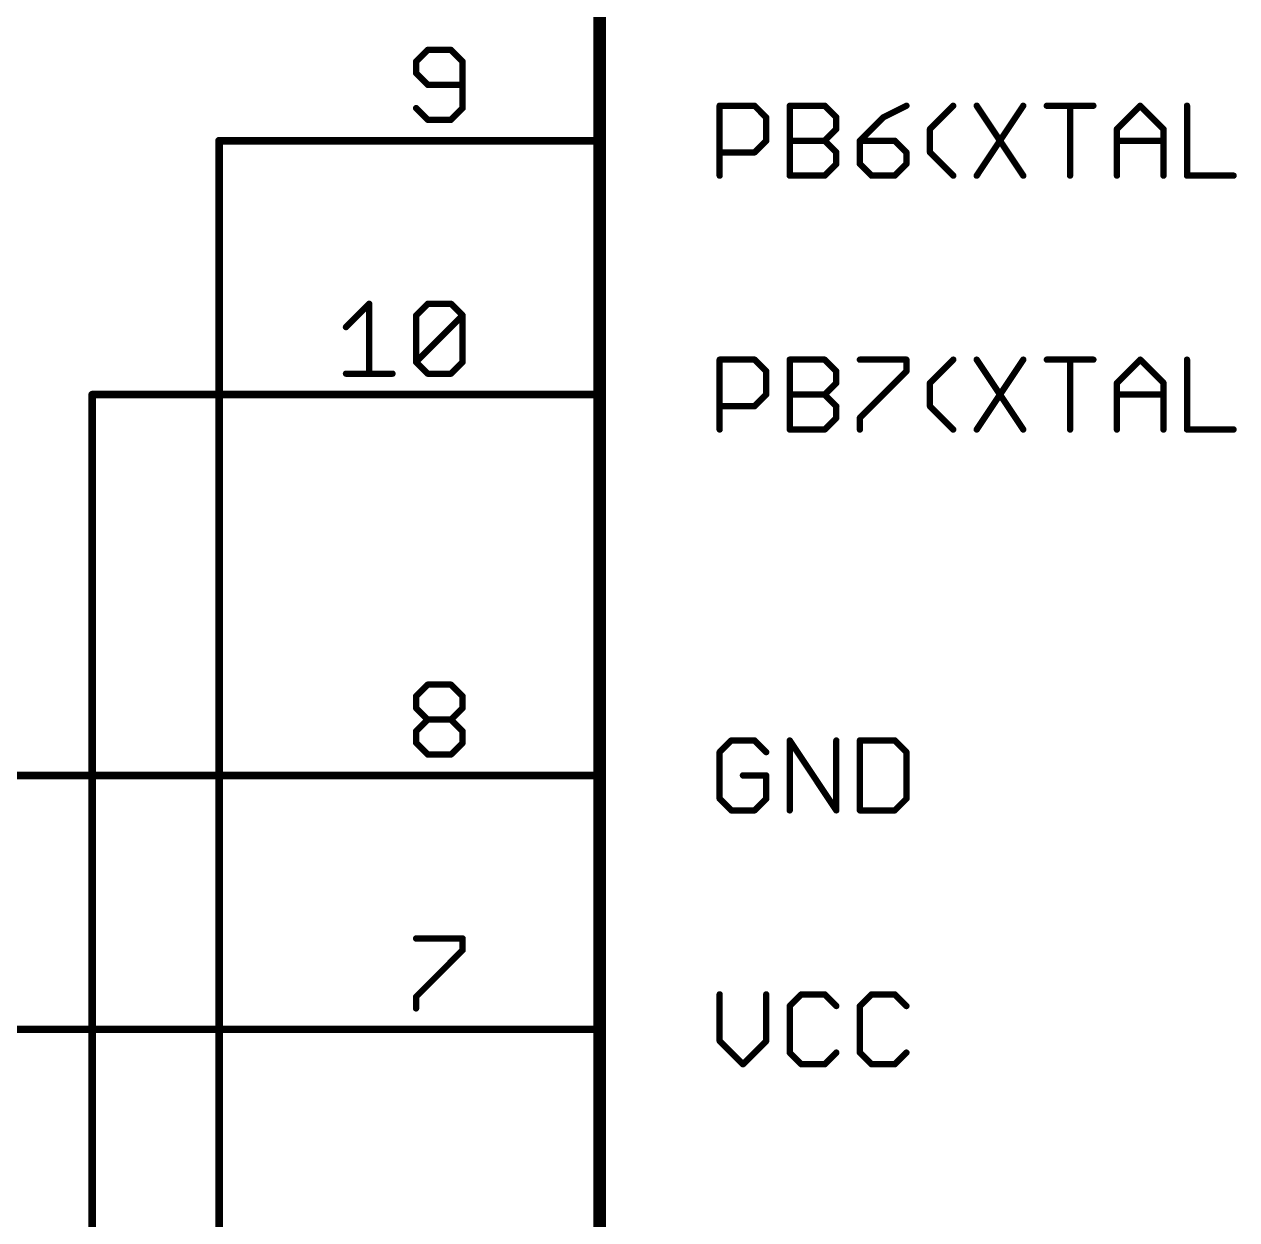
# Model space of a CAD drawing. Extents: x -13 to 211, y -15 to 133.
# Drawn here: x 49.44 to 73.71, y 49.53 to 73.45 of the extents above; entities that cross this region are included whole.
import ezdxf

# ---------------------------------------------------------------- set-up
doc = ezdxf.new("R2010")
doc.units = 0
for name, color, linetype in [('91', 94, 'CONTINUOUS'), ('94', 14, 'CONTINUOUS'), ('95', 251, 'CONTINUOUS')]:
    doc.layers.add(name, color=color, linetype=linetype)

msp = doc.modelspace()

# ---------------------------------------------------------------- linework, layer by layer
at = {"layer": '91', "const_width": 0.1524}
for points in [[(55.88, 71.12), (53.34, 71.12)], [(53.34, 71.12), (53.34, 10.16)], [(50.8, 7.62), (50.8, 66.04)], [(50.8, 66.04), (55.88, 66.04)], [(55.88, 58.42), (48.26, 58.42)], [(55.88, 53.34), (43.18, 53.34)]]:
    msp.add_lwpolyline(points, dxfattribs=at)
at = {"layer": '91', "const_width": 0.0762}
for points in [[(53.34, 71.1581, 1), (53.34, 71.0819)], [(53.3781, 71.12, 1), (53.3019, 71.12)], [(55.88, 71.0819, 1), (55.88, 71.1581)], [(50.8381, 66.04, 1), (50.7619, 66.04)], [(50.8, 66.0781, 1), (50.8, 66.0019)], [(55.88, 66.0019, 1), (55.88, 66.0781)], [(55.88, 58.3819, 1), (55.88, 58.4581)], [(55.88, 53.3019, 1), (55.88, 53.3781)]]:
    msp.add_lwpolyline(points, format="xyb", dxfattribs=at)
at = {"layer": '94'}
for points, const_width in [([(60.96, 27.94), (60.96, 91.44)], 0.254), ([(55.88, 71.12), (60.96, 71.12)], 0.1524), ([(55.88, 66.04), (60.96, 66.04)], 0.1524), ([(55.88, 58.42), (60.96, 58.42)], 0.1524), ([(55.88, 53.34), (60.96, 53.34)], 0.1524)]:
    msp.add_lwpolyline(points, dxfattribs=dict(at, const_width=const_width))
at = {"layer": '94', "const_width": 0.0762}
for points in [[(55.88, 71.1581, 1), (55.88, 71.0819)], [(60.96, 71.0819, 1), (60.96, 71.1581)], [(55.88, 66.0781, 1), (55.88, 66.0019)], [(60.96, 66.0019, 1), (60.96, 66.0781)], [(55.88, 58.4581, 1), (55.88, 58.3819)], [(60.96, 58.3819, 1), (60.96, 58.4581)], [(55.88, 53.3781, 1), (55.88, 53.3019)], [(60.96, 53.3019, 1), (60.96, 53.3781)]]:
    msp.add_lwpolyline(points, format="xyb", dxfattribs=at)
at = {"layer": '95', "const_width": 0.127}
for points in [[(57.5165, 72.9373), (57.2834, 72.7043)], [(57.9825, 72.9373), (57.5165, 72.9373)], [(58.2156, 72.7043), (57.9825, 72.9373)], [(57.2834, 72.7043), (57.2834, 72.4712)], [(58.2156, 71.7721), (58.2156, 72.7043)], [(57.2834, 72.4712), (57.5165, 72.2382)], [(57.5165, 72.2382), (58.2156, 72.2382)], [(63.3603, 70.4215), (63.3603, 71.8197)], [(63.3603, 71.8197), (64.0594, 71.8197)], [(64.0594, 71.8197), (64.2924, 71.5867)], [(64.7636, 70.4215), (64.7636, 71.8197)], [(64.7636, 71.8197), (65.4627, 71.8197)], [(65.4627, 71.8197), (65.6957, 71.5867)], [(67.099, 71.8197), (66.6329, 71.5867)], [(67.5701, 71.3536), (68.0362, 71.8197)], [(68.5057, 71.8197), (69.4378, 70.4215)], [(69.4378, 71.8197), (68.5057, 70.4215)], [(69.9089, 71.8197), (70.8411, 71.8197)], [(70.375, 70.4215), (70.375, 71.8197)], [(71.3122, 71.3536), (71.7783, 71.8197)], [(71.7783, 71.8197), (72.2443, 71.3536)], [(72.7155, 71.8197), (72.7155, 70.4215)], [(57.2834, 71.7721), (57.5165, 71.5391)], [(57.5165, 71.5391), (57.9825, 71.5391)], [(57.9825, 71.5391), (58.2156, 71.7721)], [(64.2924, 71.5867), (64.2924, 71.1206)], [(65.6957, 71.5867), (65.6957, 71.3536)], [(66.6329, 71.5867), (66.1669, 71.1206)], [(65.6957, 71.3536), (65.4627, 71.1206)], [(67.5701, 70.8876), (67.5701, 71.3536)], [(71.3122, 70.4215), (71.3122, 71.3536)], [(72.2443, 71.3536), (72.2443, 70.4215)], [(64.2924, 71.1206), (64.0594, 70.8876)], [(64.7636, 71.1206), (65.4627, 71.1206)], [(65.4627, 71.1206), (65.6957, 70.8876)], [(66.1669, 71.1206), (66.1669, 70.6545)], [(66.866, 71.1206), (66.1669, 71.1206)], [(67.099, 70.8876), (66.866, 71.1206)], [(71.3122, 71.1206), (72.2443, 71.1206)], [(64.0594, 70.8876), (63.3603, 70.8876)], [(65.6957, 70.8876), (65.6957, 70.6545)], [(67.099, 70.6545), (67.099, 70.8876)], [(68.0362, 70.4215), (67.5701, 70.8876)], [(65.6957, 70.6545), (65.4627, 70.4215)], [(66.1669, 70.6545), (66.3999, 70.4215)], [(66.866, 70.4215), (67.099, 70.6545)], [(65.4627, 70.4215), (64.7636, 70.4215)], [(66.3999, 70.4215), (66.866, 70.4215)], [(72.7155, 70.4215), (73.6476, 70.4215)], [(55.8801, 67.3912), (56.3462, 67.8573)], [(56.3462, 67.8573), (56.3462, 66.4591)], [(57.2834, 67.6243), (57.5165, 67.8573)], [(57.5165, 67.8573), (57.9825, 67.8573)], [(57.9825, 67.8573), (58.2156, 67.6243)], [(57.2834, 66.6921), (57.2834, 67.6243)], [(57.2834, 66.6921), (58.2156, 67.6243)], [(58.2156, 67.6243), (58.2156, 66.6921)], [(57.5165, 66.4591), (57.2834, 66.6921)], [(58.2156, 66.6921), (57.9825, 66.4591)], [(63.3603, 65.3415), (63.3603, 66.7397)], [(63.3603, 66.7397), (64.0594, 66.7397)], [(64.0594, 66.7397), (64.2924, 66.5067)], [(64.7636, 65.3415), (64.7636, 66.7397)], [(64.7636, 66.7397), (65.4627, 66.7397)], [(65.4627, 66.7397), (65.6957, 66.5067)], [(66.1669, 66.7397), (67.099, 66.7397)], [(67.099, 66.7397), (67.099, 66.5067)], [(67.5701, 66.2736), (68.0362, 66.7397)], [(68.5057, 66.7397), (69.4378, 65.3415)], [(69.4378, 66.7397), (68.5057, 65.3415)], [(69.9089, 66.7397), (70.8411, 66.7397)], [(70.375, 65.3415), (70.375, 66.7397)], [(71.3122, 66.2736), (71.7783, 66.7397)], [(71.7783, 66.7397), (72.2443, 66.2736)], [(72.7155, 66.7397), (72.7155, 65.3415)], [(55.8801, 66.4591), (56.8123, 66.4591)], [(57.9825, 66.4591), (57.5165, 66.4591)], [(64.2924, 66.5067), (64.2924, 66.0406)], [(65.6957, 66.5067), (65.6957, 66.2736)], [(67.099, 66.5067), (66.1669, 65.5745)], [(65.6957, 66.2736), (65.4627, 66.0406)], [(67.5701, 65.8076), (67.5701, 66.2736)], [(71.3122, 65.3415), (71.3122, 66.2736)], [(72.2443, 66.2736), (72.2443, 65.3415)], [(64.2924, 66.0406), (64.0594, 65.8076)], [(64.7636, 66.0406), (65.4627, 66.0406)], [(65.4627, 66.0406), (65.6957, 65.8076)], [(71.3122, 66.0406), (72.2443, 66.0406)], [(64.0594, 65.8076), (63.3603, 65.8076)], [(65.6957, 65.8076), (65.6957, 65.5745)], [(68.0362, 65.3415), (67.5701, 65.8076)], [(65.6957, 65.5745), (65.4627, 65.3415)], [(66.1669, 65.5745), (66.1669, 65.3415)], [(65.4627, 65.3415), (64.7636, 65.3415)], [(72.7155, 65.3415), (73.6476, 65.3415)], [(57.2834, 60.0043), (57.5165, 60.2373)], [(57.5165, 60.2373), (57.9825, 60.2373)], [(57.9825, 60.2373), (58.2156, 60.0043)], [(57.2834, 59.7712), (57.2834, 60.0043)], [(58.2156, 60.0043), (58.2156, 59.7712)], [(57.5165, 59.5382), (57.2834, 59.7712)], [(58.2156, 59.7712), (57.9825, 59.5382)], [(57.2834, 59.3052), (57.5165, 59.5382)], [(57.5165, 59.5382), (57.9825, 59.5382)], [(57.9825, 59.5382), (58.2156, 59.3052)], [(57.2834, 59.0721), (57.2834, 59.3052)], [(58.2156, 59.3052), (58.2156, 59.0721)], [(57.5165, 58.8391), (57.2834, 59.0721)], [(58.2156, 59.0721), (57.9825, 58.8391)], [(63.5933, 59.1197), (63.3603, 58.8867)], [(64.0594, 59.1197), (63.5933, 59.1197)], [(64.2924, 58.8867), (64.0594, 59.1197)], [(64.7636, 57.7215), (64.7636, 59.1197)], [(64.7636, 59.1197), (65.6957, 57.7215)], [(65.6957, 57.7215), (65.6957, 59.1197)], [(66.1669, 59.1197), (66.1669, 57.7215)], [(66.866, 59.1197), (66.1669, 59.1197)], [(67.099, 58.8867), (66.866, 59.1197)], [(57.9825, 58.8391), (57.5165, 58.8391)], [(63.3603, 58.8867), (63.3603, 57.9545)], [(67.099, 57.9545), (67.099, 58.8867)], [(64.2924, 58.4206), (63.8264, 58.4206)], [(64.2924, 57.9545), (64.2924, 58.4206)], [(63.3603, 57.9545), (63.5933, 57.7215)], [(64.0594, 57.7215), (64.2924, 57.9545)], [(66.866, 57.7215), (67.099, 57.9545)], [(63.5933, 57.7215), (64.0594, 57.7215)], [(66.1669, 57.7215), (66.866, 57.7215)], [(57.2834, 55.1573), (58.2156, 55.1573)], [(58.2156, 55.1573), (58.2156, 54.9243)], [(58.2156, 54.9243), (57.2834, 53.9921)], [(57.2834, 53.9921), (57.2834, 53.7591)], [(63.3603, 54.0397), (63.3603, 53.1076)], [(64.2924, 53.1076), (64.2924, 54.0397)], [(64.9966, 54.0397), (64.7636, 53.8067)], [(65.4627, 54.0397), (64.9966, 54.0397)], [(65.6957, 53.8067), (65.4627, 54.0397)], [(66.3999, 54.0397), (66.1669, 53.8067)], [(66.866, 54.0397), (66.3999, 54.0397)], [(67.099, 53.8067), (66.866, 54.0397)], [(64.7636, 53.8067), (64.7636, 52.8745)], [(66.1669, 53.8067), (66.1669, 52.8745)], [(63.3603, 53.1076), (63.8264, 52.6415)], [(63.8264, 52.6415), (64.2924, 53.1076)], [(64.7636, 52.8745), (64.9966, 52.6415)], [(65.4627, 52.6415), (65.6957, 52.8745)], [(66.1669, 52.8745), (66.3999, 52.6415)], [(66.866, 52.6415), (67.099, 52.8745)], [(64.9966, 52.6415), (65.4627, 52.6415)], [(66.3999, 52.6415), (66.866, 52.6415)]]:
    msp.add_lwpolyline(points, dxfattribs=at)
at = {"layer": '95', "const_width": 0.0635}
for points in [[(57.5165, 72.969, 1), (57.5165, 72.9055)], [(57.5389, 72.9148, 1), (57.494, 72.9597)], [(58.005, 72.9597, 1), (57.9601, 72.9148)], [(57.9825, 72.9055, 1), (57.9825, 72.969)], [(57.3152, 72.7043, 1), (57.2517, 72.7043)], [(57.261, 72.7267, 1), (57.3059, 72.6818)], [(58.2473, 72.7043, 1), (58.1838, 72.7043)], [(58.1931, 72.6818, 1), (58.238, 72.7267)], [(57.2517, 72.4712, 1), (57.3152, 72.4712)], [(57.3059, 72.4937, 1), (57.261, 72.4488)], [(57.5165, 72.2699, 1), (57.5165, 72.2064)], [(57.494, 72.2157, 1), (57.5389, 72.2606)], [(58.2156, 72.2064, 1), (58.2156, 72.2699)], [(63.3921, 71.8197, 1), (63.3285, 71.8197)], [(63.3603, 71.8514, 1), (63.3603, 71.7879)], [(64.0818, 71.8421, 1), (64.0369, 71.7972)], [(64.0594, 71.7879, 1), (64.0594, 71.8514)], [(64.7953, 71.8197, 1), (64.7318, 71.8197)], [(64.7636, 71.8514, 1), (64.7636, 71.7879)], [(65.4851, 71.8421, 1), (65.4402, 71.7972)], [(65.4627, 71.7879, 1), (65.4627, 71.8514)], [(67.1132, 71.7913, 1), (67.0848, 71.8481)], [(68.0586, 71.7972, 1), (68.0137, 71.8421)], [(68.5321, 71.8373, 1), (68.4792, 71.8021)], [(69.4642, 71.8021, 1), (69.4114, 71.8373)], [(69.9089, 71.8514, 1), (69.9089, 71.7879)], [(70.4067, 71.8197, 1), (70.3432, 71.8197)], [(70.8411, 71.7879, 1), (70.8411, 71.8514)], [(71.8007, 71.8421, 1), (71.7558, 71.7972)], [(71.8007, 71.7972, 1), (71.7558, 71.8421)], [(72.7472, 71.8197, 1), (72.6837, 71.8197)], [(57.3059, 71.7946, 1), (57.261, 71.7497)], [(57.5165, 71.5709, 1), (57.5165, 71.5074)], [(57.9825, 71.5074, 1), (57.9825, 71.5709)], [(58.1838, 71.7721, 1), (58.2473, 71.7721)], [(58.238, 71.7497, 1), (58.1931, 71.7946)], [(64.3242, 71.5867, 1), (64.2607, 71.5867)], [(64.27, 71.5642, 1), (64.3149, 71.6091)], [(65.7275, 71.5867, 1), (65.664, 71.5867)], [(65.6733, 71.5642, 1), (65.7182, 71.6091)], [(66.6187, 71.6151, 1), (66.6471, 71.5583)], [(66.6554, 71.5642, 1), (66.6105, 71.6091)], [(57.494, 71.5166, 1), (57.5389, 71.5616)], [(57.9601, 71.5616, 1), (58.005, 71.5166)], [(65.664, 71.3536, 1), (65.7275, 71.3536)], [(65.7182, 71.3312, 1), (65.6733, 71.3761)], [(67.6019, 71.3536, 1), (67.5384, 71.3536)], [(67.5477, 71.3761, 1), (67.5926, 71.3312)], [(71.344, 71.3536, 1), (71.2805, 71.3536)], [(71.2898, 71.3761, 1), (71.3347, 71.3312)], [(72.2761, 71.3536, 1), (72.2126, 71.3536)], [(72.2219, 71.3312, 1), (72.2668, 71.3761)], [(64.2607, 71.1206, 1), (64.3242, 71.1206)], [(64.3149, 71.0981, 1), (64.27, 71.143)], [(64.7636, 71.1523, 1), (64.7636, 71.0888)], [(65.4851, 71.143, 1), (65.4402, 71.0981)], [(65.4402, 71.143, 1), (65.4851, 71.0981)], [(65.4627, 71.0888, 1), (65.4627, 71.1523)], [(66.1986, 71.1206, 1), (66.1351, 71.1206)], [(66.1669, 71.1523, 1), (66.1669, 71.0888)], [(66.1444, 71.143, 1), (66.1893, 71.0981)], [(66.8884, 71.143, 1), (66.8435, 71.0981)], [(66.866, 71.0888, 1), (66.866, 71.1523)], [(71.3122, 71.1523, 1), (71.3122, 71.0888)], [(72.2443, 71.0888, 1), (72.2443, 71.1523)], [(63.3603, 70.9193, 1), (63.3603, 70.8558)], [(64.0369, 70.91, 1), (64.0818, 70.8651)], [(64.0594, 70.8558, 1), (64.0594, 70.9193)], [(65.7275, 70.8876, 1), (65.664, 70.8876)], [(65.6733, 70.8651, 1), (65.7182, 70.91)], [(67.1307, 70.8876, 1), (67.0672, 70.8876)], [(67.0765, 70.8651, 1), (67.1214, 70.91)], [(67.5384, 70.8876, 1), (67.6019, 70.8876)], [(67.5926, 70.91, 1), (67.5477, 70.8651)], [(65.664, 70.6545, 1), (65.7275, 70.6545)], [(65.7182, 70.6321, 1), (65.6733, 70.677)], [(66.1351, 70.6545, 1), (66.1986, 70.6545)], [(66.1893, 70.677, 1), (66.1444, 70.6321)], [(67.0672, 70.6545, 1), (67.1307, 70.6545)], [(67.1214, 70.6321, 1), (67.0765, 70.677)], [(63.3285, 70.4215, 1), (63.3921, 70.4215)], [(64.7636, 70.4533, 1), (64.7636, 70.3898)], [(64.7318, 70.4215, 1), (64.7953, 70.4215)], [(65.4402, 70.444, 1), (65.4851, 70.399)], [(65.4627, 70.3898, 1), (65.4627, 70.4533)], [(66.3999, 70.4533, 1), (66.3999, 70.3898)], [(66.3774, 70.399, 1), (66.4223, 70.444)], [(66.8435, 70.444, 1), (66.8884, 70.399)], [(66.866, 70.3898, 1), (66.866, 70.4533)], [(68.0137, 70.399, 1), (68.0586, 70.444)], [(68.4792, 70.4391, 1), (68.5321, 70.4039)], [(69.4114, 70.4039, 1), (69.4642, 70.4391)], [(70.3432, 70.4215, 1), (70.4067, 70.4215)], [(71.2805, 70.4215, 1), (71.344, 70.4215)], [(72.2126, 70.4215, 1), (72.2761, 70.4215)], [(72.6837, 70.4215, 1), (72.7472, 70.4215)], [(72.7155, 70.4533, 1), (72.7155, 70.3898)], [(73.6476, 70.3898, 1), (73.6476, 70.4533)], [(56.378, 67.8573, 1), (56.3145, 67.8573)], [(56.3687, 67.8348, 1), (56.3238, 67.8797)], [(57.5165, 67.889, 1), (57.5165, 67.8255)], [(57.5389, 67.8348, 1), (57.494, 67.8797)], [(58.005, 67.8797, 1), (57.9601, 67.8348)], [(57.9825, 67.8255, 1), (57.9825, 67.889)], [(57.3152, 67.6243, 1), (57.2517, 67.6243)], [(57.261, 67.6467, 1), (57.3059, 67.6018)], [(58.2473, 67.6243, 1), (58.1838, 67.6243)], [(58.238, 67.6018, 1), (58.1931, 67.6467)], [(58.1931, 67.6018, 1), (58.238, 67.6467)], [(55.8577, 67.4137, 1), (55.9026, 67.3688)], [(57.3059, 66.7146, 1), (57.261, 66.6697)], [(57.261, 66.7146, 1), (57.3059, 66.6697)], [(58.238, 66.6697, 1), (58.1931, 66.7146)], [(63.3921, 66.7397, 1), (63.3285, 66.7397)], [(63.3603, 66.7714, 1), (63.3603, 66.7079)], [(64.0818, 66.7621, 1), (64.0369, 66.7172)], [(64.0594, 66.7079, 1), (64.0594, 66.7714)], [(64.7953, 66.7397, 1), (64.7318, 66.7397)], [(64.7636, 66.7714, 1), (64.7636, 66.7079)], [(65.4851, 66.7621, 1), (65.4402, 66.7172)], [(65.4627, 66.7079, 1), (65.4627, 66.7714)], [(66.1669, 66.7714, 1), (66.1669, 66.7079)], [(67.1307, 66.7397, 1), (67.0672, 66.7397)], [(67.099, 66.7079, 1), (67.099, 66.7714)], [(68.0586, 66.7172, 1), (68.0137, 66.7621)], [(68.5321, 66.7573, 1), (68.4792, 66.7221)], [(69.4642, 66.7221, 1), (69.4114, 66.7573)], [(69.9089, 66.7714, 1), (69.9089, 66.7079)], [(70.4067, 66.7397, 1), (70.3432, 66.7397)], [(70.8411, 66.7079, 1), (70.8411, 66.7714)], [(71.8007, 66.7621, 1), (71.7558, 66.7172)], [(71.8007, 66.7172, 1), (71.7558, 66.7621)], [(72.7472, 66.7397, 1), (72.6837, 66.7397)], [(55.8801, 66.4909, 1), (55.8801, 66.4274)], [(56.8123, 66.4274, 1), (56.8123, 66.4909)], [(57.2517, 66.6921, 1), (57.3152, 66.6921)], [(57.5165, 66.4909, 1), (57.5165, 66.4274)], [(57.494, 66.4366, 1), (57.5389, 66.4816)], [(57.9601, 66.4816, 1), (58.005, 66.4366)], [(57.9825, 66.4274, 1), (57.9825, 66.4909)], [(58.1838, 66.6921, 1), (58.2473, 66.6921)], [(64.3242, 66.5067, 1), (64.2607, 66.5067)], [(64.27, 66.4842, 1), (64.3149, 66.5291)], [(65.7275, 66.5067, 1), (65.664, 66.5067)], [(65.6733, 66.4842, 1), (65.7182, 66.5291)], [(67.0672, 66.5067, 1), (67.1307, 66.5067)], [(67.1214, 66.4842, 1), (67.0765, 66.5291)], [(56.3145, 66.4591, 1), (56.378, 66.4591)], [(65.664, 66.2736, 1), (65.7275, 66.2736)], [(65.7182, 66.2512, 1), (65.6733, 66.2961)], [(67.6019, 66.2736, 1), (67.5384, 66.2736)], [(67.5477, 66.2961, 1), (67.5926, 66.2512)], [(71.344, 66.2736, 1), (71.2805, 66.2736)], [(71.2898, 66.2961, 1), (71.3347, 66.2512)], [(72.2761, 66.2736, 1), (72.2126, 66.2736)], [(72.2219, 66.2512, 1), (72.2668, 66.2961)], [(64.2607, 66.0406, 1), (64.3242, 66.0406)], [(64.3149, 66.0181, 1), (64.27, 66.063)], [(64.7636, 66.0723, 1), (64.7636, 66.0088)], [(65.4851, 66.063, 1), (65.4402, 66.0181)], [(65.4402, 66.063, 1), (65.4851, 66.0181)], [(65.4627, 66.0088, 1), (65.4627, 66.0723)], [(71.3122, 66.0723, 1), (71.3122, 66.0088)], [(72.2443, 66.0088, 1), (72.2443, 66.0723)], [(63.3603, 65.8393, 1), (63.3603, 65.7758)], [(64.0369, 65.83, 1), (64.0818, 65.7851)], [(64.0594, 65.7758, 1), (64.0594, 65.8393)], [(65.7275, 65.8076, 1), (65.664, 65.8076)], [(65.6733, 65.7851, 1), (65.7182, 65.83)], [(67.5384, 65.8076, 1), (67.6019, 65.8076)], [(67.5926, 65.83, 1), (67.5477, 65.7851)], [(65.664, 65.5745, 1), (65.7275, 65.5745)], [(65.7182, 65.5521, 1), (65.6733, 65.597)], [(66.1986, 65.5745, 1), (66.1351, 65.5745)], [(66.1444, 65.597, 1), (66.1893, 65.5521)], [(63.3285, 65.3415, 1), (63.3921, 65.3415)], [(64.7636, 65.3732, 1), (64.7636, 65.3097)], [(64.7318, 65.3415, 1), (64.7953, 65.3415)], [(65.4402, 65.364, 1), (65.4851, 65.319)], [(65.4627, 65.3097, 1), (65.4627, 65.3732)], [(66.1351, 65.3415, 1), (66.1986, 65.3415)], [(68.0137, 65.319, 1), (68.0586, 65.364)], [(68.4792, 65.3591, 1), (68.5321, 65.3239)], [(69.4114, 65.3239, 1), (69.4642, 65.3591)], [(70.3432, 65.3415, 1), (70.4067, 65.3415)], [(71.2805, 65.3415, 1), (71.344, 65.3415)], [(72.2126, 65.3415, 1), (72.2761, 65.3415)], [(72.6837, 65.3415, 1), (72.7472, 65.3415)], [(72.7155, 65.3732, 1), (72.7155, 65.3097)], [(73.6476, 65.3097, 1), (73.6476, 65.3732)], [(57.5165, 60.269, 1), (57.5165, 60.2055)], [(57.5389, 60.2148, 1), (57.494, 60.2597)], [(58.005, 60.2597, 1), (57.9601, 60.2148)], [(57.9825, 60.2055, 1), (57.9825, 60.269)], [(57.3152, 60.0043, 1), (57.2517, 60.0043)], [(57.261, 60.0267, 1), (57.3059, 59.9818)], [(58.2473, 60.0043, 1), (58.1838, 60.0043)], [(58.1931, 59.9818, 1), (58.238, 60.0267)], [(57.2517, 59.7712, 1), (57.3152, 59.7712)], [(57.3059, 59.7937, 1), (57.261, 59.7488)], [(58.1838, 59.7712, 1), (58.2473, 59.7712)], [(58.238, 59.7488, 1), (58.1931, 59.7937)], [(57.5165, 59.5699, 1), (57.5165, 59.5064)], [(57.5389, 59.5157, 1), (57.494, 59.5606)], [(57.494, 59.5157, 1), (57.5389, 59.5606)], [(58.005, 59.5606, 1), (57.9601, 59.5157)], [(57.9601, 59.5606, 1), (58.005, 59.5157)], [(57.9825, 59.5064, 1), (57.9825, 59.5699)], [(57.3152, 59.3052, 1), (57.2517, 59.3052)], [(57.261, 59.3276, 1), (57.3059, 59.2827)], [(58.2473, 59.3052, 1), (58.1838, 59.3052)], [(58.1931, 59.2827, 1), (58.238, 59.3276)], [(57.2517, 59.0721, 1), (57.3152, 59.0721)], [(57.3059, 59.0946, 1), (57.261, 59.0497)], [(58.1838, 59.0721, 1), (58.2473, 59.0721)], [(58.238, 59.0497, 1), (58.1931, 59.0946)], [(63.5933, 59.1514, 1), (63.5933, 59.0879)], [(63.6158, 59.0972, 1), (63.5709, 59.1421)], [(64.0818, 59.1421, 1), (64.0369, 59.0972)], [(64.0594, 59.0879, 1), (64.0594, 59.1514)], [(64.7953, 59.1197, 1), (64.7318, 59.1197)], [(64.79, 59.1373, 1), (64.7372, 59.1021)], [(65.7275, 59.1197, 1), (65.664, 59.1197)], [(66.1986, 59.1197, 1), (66.1351, 59.1197)], [(66.1669, 59.1514, 1), (66.1669, 59.0879)], [(66.8884, 59.1421, 1), (66.8435, 59.0972)], [(66.866, 59.0879, 1), (66.866, 59.1514)], [(57.5165, 58.8709, 1), (57.5165, 58.8073)], [(57.494, 58.8166, 1), (57.5389, 58.8616)], [(57.9601, 58.8616, 1), (58.005, 58.8166)], [(57.9825, 58.8073, 1), (57.9825, 58.8709)], [(63.3921, 58.8867, 1), (63.3285, 58.8867)], [(63.3378, 58.9091, 1), (63.3828, 58.8642)], [(64.27, 58.8642, 1), (64.3149, 58.9091)], [(67.1307, 58.8867, 1), (67.0672, 58.8867)], [(67.0765, 58.8642, 1), (67.1214, 58.9091)], [(63.8264, 58.4523, 1), (63.8264, 58.3888)], [(64.3242, 58.4206, 1), (64.2607, 58.4206)], [(64.2924, 58.3888, 1), (64.2924, 58.4523)], [(63.3828, 57.977, 1), (63.3378, 57.9321)], [(64.3149, 57.9321, 1), (64.27, 57.977)], [(67.1214, 57.9321, 1), (67.0765, 57.977)], [(63.3285, 57.9545, 1), (63.3921, 57.9545)], [(63.5933, 57.7533, 1), (63.5933, 57.6898)], [(63.5709, 57.699, 1), (63.6158, 57.744)], [(64.0369, 57.744, 1), (64.0818, 57.699)], [(64.0594, 57.6898, 1), (64.0594, 57.7533)], [(64.2607, 57.9545, 1), (64.3242, 57.9545)], [(65.6693, 57.7039, 1), (65.7221, 57.7391)], [(66.1669, 57.7533, 1), (66.1669, 57.6898)], [(66.8435, 57.744, 1), (66.8884, 57.699)], [(66.866, 57.6898, 1), (66.866, 57.7533)], [(67.0672, 57.9545, 1), (67.1307, 57.9545)], [(64.7318, 57.7215, 1), (64.7953, 57.7215)], [(65.664, 57.7215, 1), (65.7275, 57.7215)], [(66.1351, 57.7215, 1), (66.1986, 57.7215)], [(57.2834, 55.189, 1), (57.2834, 55.1255)], [(58.2473, 55.1573, 1), (58.1838, 55.1573)], [(58.2156, 55.1255, 1), (58.2156, 55.189)], [(58.1838, 54.9243, 1), (58.2473, 54.9243)], [(58.238, 54.9018, 1), (58.1931, 54.9467)], [(57.3152, 53.9921, 1), (57.2517, 53.9921)], [(57.261, 54.0146, 1), (57.3059, 53.9697)], [(63.3921, 54.0397, 1), (63.3285, 54.0397)], [(64.3242, 54.0397, 1), (64.2607, 54.0397)], [(64.9966, 54.0714, 1), (64.9966, 54.0079)], [(65.0191, 54.0172, 1), (64.9742, 54.0621)], [(65.4851, 54.0621, 1), (65.4402, 54.0172)], [(65.4627, 54.0079, 1), (65.4627, 54.0714)], [(66.3999, 54.0714, 1), (66.3999, 54.0079)], [(66.4223, 54.0172, 1), (66.3774, 54.0621)], [(66.8884, 54.0621, 1), (66.8435, 54.0172)], [(66.866, 54.0079, 1), (66.866, 54.0714)], [(57.2517, 53.7591, 1), (57.3152, 53.7591)], [(64.7953, 53.8067, 1), (64.7318, 53.8067)], [(64.7411, 53.8291, 1), (64.786, 53.7842)], [(65.6733, 53.7842, 1), (65.7182, 53.8291)], [(66.1986, 53.8067, 1), (66.1351, 53.8067)], [(66.1444, 53.8291, 1), (66.1893, 53.7842)], [(67.0765, 53.7842, 1), (67.1214, 53.8291)], [(63.3828, 53.13, 1), (63.3378, 53.0851)], [(64.3149, 53.0851, 1), (64.27, 53.13)], [(63.3285, 53.1076, 1), (63.3921, 53.1076)], [(64.2607, 53.1076, 1), (64.3242, 53.1076)], [(64.786, 52.897, 1), (64.7411, 52.8521)], [(65.7182, 52.8521, 1), (65.6733, 52.897)], [(66.1893, 52.897, 1), (66.1444, 52.8521)], [(67.1214, 52.8521, 1), (67.0765, 52.897)], [(63.8039, 52.664, 1), (63.8488, 52.619)], [(63.8039, 52.619, 1), (63.8488, 52.664)], [(64.7318, 52.8745, 1), (64.7953, 52.8745)], [(64.9966, 52.6733, 1), (64.9966, 52.6097)], [(64.9742, 52.619, 1), (65.0191, 52.664)], [(65.4402, 52.664, 1), (65.4851, 52.619)], [(65.4627, 52.6097, 1), (65.4627, 52.6733)], [(66.1351, 52.8745, 1), (66.1986, 52.8745)], [(66.3999, 52.6733, 1), (66.3999, 52.6097)], [(66.3774, 52.619, 1), (66.4223, 52.664)], [(66.8435, 52.664, 1), (66.8884, 52.619)], [(66.866, 52.6097, 1), (66.866, 52.6733)]]:
    msp.add_lwpolyline(points, format="xyb", dxfattribs=at)

doc.saveas('drawing.dxf')
